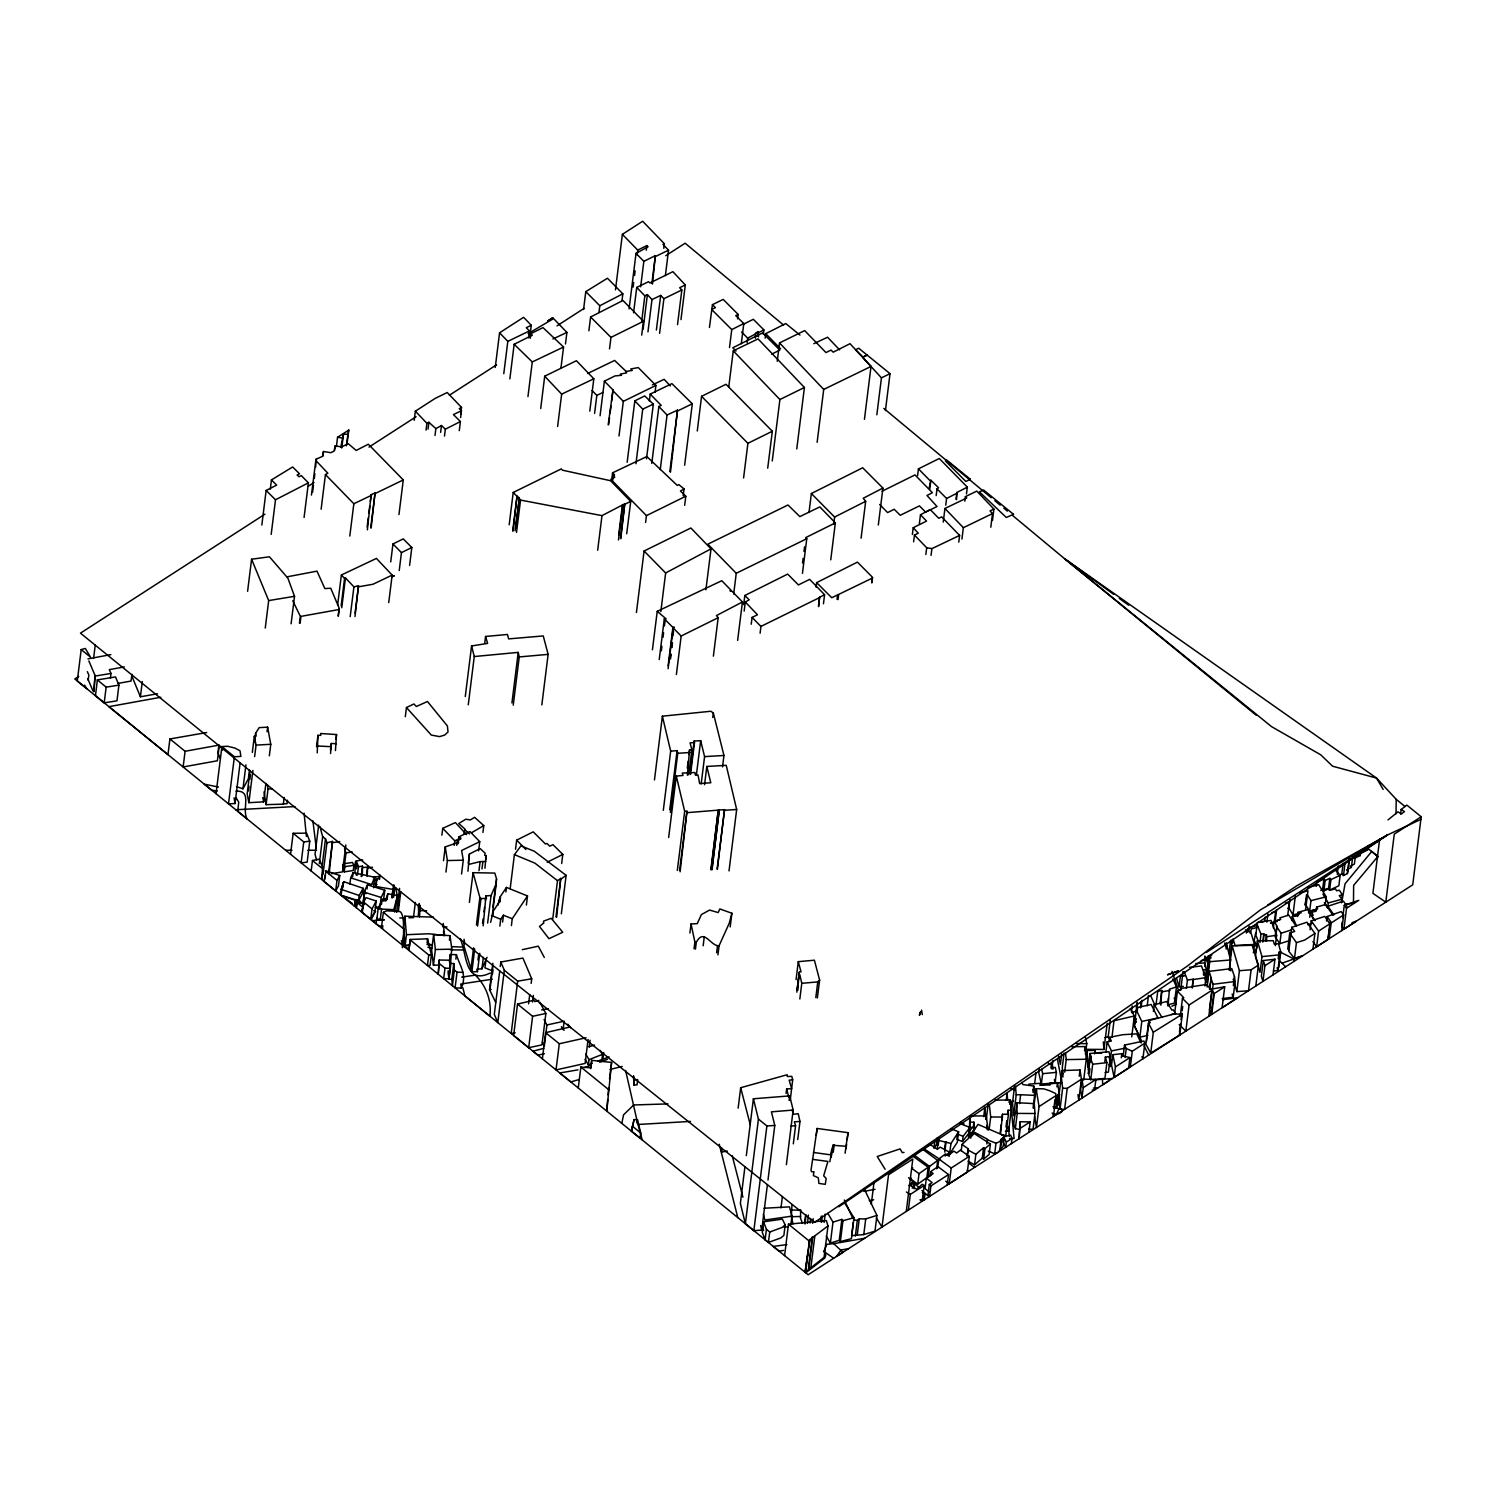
<?xml version="1.0" encoding="UTF-8"?>
<svg xmlns="http://www.w3.org/2000/svg" width="1496" height="1496" viewBox="0 0 1496 1496"><rect width="100%" height="100%" fill="white"/><g stroke="black" fill="none" stroke-linecap="round" stroke-linejoin="round"><path stroke-width="1.5" d="M1312.946 949.156L1314.909 933.448L1306.943 922.209L1291.759 927.333L1294.695 931.428L1289.72 933.167L1290.768 934.645L1288.804 951.344L1294.489 958.338L1302.717 955.757M1290.768 934.645L1296.452 942.648L1294.489 958.338M1396.03 813.768L1396.198 799.332L1376.544 778.07L1064.628 558.756L1012.717 515.596M1341.688 902.462L1345.072 883.781L1371.72 851.486L1377.872 856.479L1353.637 885.37L1353.487 903.285M800.659 1210.04L800.528 1218.174L802.454 1223.41M1109.19 1078.822L1109.172 1080.58L1102.72 1084.731L1102.458 1079.476M335.441 750.562L336.544 734.555L320.668 733.508L320.761 735.359L317.956 735.303L316.554 746.691M467.968 871.233L469.407 854.029L480.179 848.569L485.115 853.169L484.741 855.394L486.144 855.562L484.928 868.26M392.083 897.768L392.588 891.354M392.176 897.806L393.541 885.165M607.694 1099.56L606.759 1111.135L611.602 1062.422L591.668 1060.346L590.621 1068.724M608.068 1094.922L608.629 1087.985M419.179 903.528L418.824 907.792L419.254 904.295M1258.155 940.872L1255.855 935.168L1257.351 922.508L1271.039 920.414L1276.649 935.224L1275.34 945.696M379.498 879.461L380.003 875.272L378.825 878.676L376.749 878.601L376.02 886.548L393.224 889.428M591.668 1060.346L590.957 1067.863L580.859 1067.041L578.26 1087.966M793.03 1223.878L791.347 1216.716L791.982 1204.654M392.55 897.301L393.074 892.065M392.625 896.946L394.028 885.09M81.195 649.582L90.564 657.193L85.291 648.441L81.195 649.582L77.287 680.979L86.656 688.59L84.543 685.093M88.189 680.269L88.844 675.033L87.366 671.667M93.594 658.408L95.295 644.683M95.033 675.425L93.911 691.657L95.033 675.425L88.862 660.933M97.352 679.895L95.463 695.752L104.196 702.84L116.969 700.839L118.913 685.131L115.51 676.94L97.352 679.895L106.16 687.15L118.913 685.131M104.196 702.84L106.16 687.15M110.442 677.931L111.003 673.443L109.283 669.628L124.374 666.917M131.891 674.322L131.05 681.054L118.109 683.392M157.51 693.77L140.418 696.781L142.307 681.522M167.963 754.639L169.927 738.949L206.635 732.554M185.093 751.273L183.129 766.962L217.388 760.772L219.332 745.064L185.093 751.273L169.927 738.949M218.697 746.616L217.911 752.899L220.38 758.622M216.041 793.703L221.913 746.598L227.635 746.261L234.797 748.037L239.977 750.712L240.912 756.415L234.386 756.733L221.913 746.598M247.607 591.275L251.59 559.224L269.448 556.793L287.905 578.185L294.525 596.306L291.103 623.795M261.837 525.077L266.138 490.445L276.666 485.134L271.449 479.935L292.636 466.976L299.518 473.783L297.106 475.017L298.994 476.719L301.294 475.597L308.4 482.834L304.081 517.466M234.386 756.733L228.514 803.838L235.04 803.52L240.071 763.147M270.309 489.155L271.449 479.935M271.187 534.409L275.507 499.776L266.138 490.445M236.443 786.634L242.95 788.822L245.942 764.83M265.26 628.058L268.682 600.588L251.59 559.224M249.477 769.954L248.392 778.668L242.95 788.822M250.019 770.833L247.158 793.852L248.878 802.679L263.595 801.875L265.895 783.455M252.319 752.413L254.339 736.294L256.115 736.163L255.61 733.321L259.145 727.636L267.616 727.168L270.776 744.297L269.336 755.817M248.448 790.898L249.009 786.298M249.869 779.379L250.449 774.778M254.47 742.54L255.61 733.321M248.878 802.679L252.899 770.44M254.619 756.621L256.059 745.101L254.339 736.294M267.036 731.768L267.616 727.168M284.184 797.424L283.361 804.156L266.082 804.661L268.046 788.953L267.354 784.708M311.449 495.064L315.955 459.253L322.463 456.411L323.473 451.53L330.766 452.69L334.076 451.119L335.16 445.883L341.556 446.93L348.288 443.714L356.179 450.446L368.315 444.219L403.284 479.935L398.964 514.568M312.589 492.259L313.449 485.34M314.31 478.402L314.889 473.783M315.75 466.864L315.955 459.253M299.462 623.103L300.303 616.277L292.767 600.775M300.135 623.215L300.976 616.371L338.377 609.639L339.218 608.274L330.747 588.246L324.856 588.582L317.002 571.154L287.101 576.82M322.912 456.149L323.473 451.53M321.135 509.201L325.436 474.569L327.867 473.241L315.768 460.431L316.61 459.945M287.475 800.248L287.045 803.745L283.361 803.857M334.58 450.502L335.16 445.883M336.413 446.519L337.554 437.281L348.755 430.081L347.035 443.919M340.77 447.211L343.5 434.158L347.895 434.251L348.755 430.081M290.542 854.235L293.16 833.291L306.587 833.16L309.766 841.201L307.148 862.145L301.145 862.837L303.744 841.911L293.16 833.291M341.761 448.015L343.5 434.158M346.455 445.789L347.895 434.251M317.227 752.862L317.956 735.303M337.647 604.777L341.369 575.006L376.431 558.419L392.158 575.1L388.736 602.57M338.115 616.165L338.975 609.34M338.395 615.81L339.237 608.984M341.144 605.899L344.566 578.428L341.369 575.006M349.802 536.073L353.841 503.741L325.436 474.569M341.761 607.694L345.464 577.924L344.566 578.428M311.168 870.99L312.458 860.518L319.059 859.153L323.211 868.447L321.902 878.919L322.444 868.615L312.458 860.518M318.667 825.1L315.039 854.253L316.628 860.181M330.448 750.319L331.308 743.493L336.301 743.736M330.56 753.517L331.308 743.493M319.321 863.603L322.669 836.694L320.013 826.802M350.195 616.633L353.916 586.862L345.464 577.924M335.964 739.099L336.544 734.555M322.145 865.81L325.492 838.901L322.669 836.694M355.076 613.229L358.498 585.759L353.916 586.862M323.005 874.188L326.932 842.79L325.492 838.901M355.001 616.539L358.498 585.759M367.137 526.985L368.278 517.747M368.858 513.128L369.718 506.19M370.297 501.59L371.158 494.652L375.047 493.007L371.139 528.051M367.38 529.846L371.158 494.652M324.071 881.462L326.034 870.896L339.742 875.478L338.451 885.95L335.684 890.905L324.071 881.462L325.511 875.085M370.728 527.639L375.047 493.007M328.578 872.804L332.486 841.407L326.932 842.79M329.139 874.019L332.486 841.407M335.684 890.905L336.993 880.433L339.742 875.478M345.856 844.997L342.491 871.906L331.364 873.664M342.247 885.613L341.144 895.337L358.516 900.742L362.5 893.523L363.154 888.287L343.762 881.686L339.966 894.384L352.42 903.565M343.781 863.772L343.126 868.989L344.248 871.869L353.28 870.522L353.935 865.305L352.476 862.463L343.781 863.772L344.903 866.633L344.248 871.869M344.529 848.793L346.025 852.907L344.061 868.615L342.584 864.501M343.108 882.771L342.453 888.007L343.762 881.686M349.896 884.117L350.681 877.834L353.168 872.617L374.916 877.292L373.607 887.764M390.718 561.916L392.962 543.964L403.228 538.897L411.83 547.499L409.586 565.432M352.645 876.806L353.168 872.617M354.739 867.175L355.394 861.939L356.889 865.324L356.459 868.821M362.761 859.938L356.216 860.929L354.907 871.383L356.422 875.216M357.432 875.029L358.479 866.652L356.216 860.929M414.205 420.301L415.346 411.194L435.149 398.422L447.229 392.513L461.535 407.417L460.693 414.242M355.786 899.582L354.459 906.165L355.786 899.582L360.031 900.966L359.321 902.331L357.207 901.583L356.291 907.642L357.207 901.583M399.226 570.556L401.452 552.622L392.962 543.964M361.191 876.6L362.5 866.128L358.479 866.652M358.516 900.742L359.171 895.506L363.154 888.287M362.331 875.964L362.5 866.128M363.734 904.052L361.527 911.905L363.734 904.052L356.946 902.406M364.519 890.868L363.229 902.743L364.519 890.868L367.511 884.847L384.771 890.232L383.462 900.704M366.576 875.441L367.623 867.063L363.36 867.587M363.64 902.088L362.331 912.56L370.746 919.385L374.916 911.438L376.225 900.985L366.034 897.656L363.64 902.088L372.055 908.932L370.746 919.385M367.193 876.319L367.623 867.063M366.988 889.035L367.511 884.847M426.061 430.119L426.902 423.293L415.346 411.194M428.043 429.109L428.885 422.283L426.902 423.293M375.702 886.978L376.749 878.601M435.018 435.448L435.86 428.623L441.488 425.537L445.359 429.184L444.499 436.009M384.341 919.834L376.88 918.974L378.189 908.502L381.966 900.312L385.538 900.929L387.819 893.748L397.506 895.524L394.626 912.055M384.771 890.232L381.162 897.469L379.872 907.941L375.702 906.632M381.443 904.5L381.966 900.312M440.628 432.363L441.488 425.537M380.246 919.703L381.536 909.119L378.189 908.502M405.323 716.64L406.445 707.533L413.962 703.962L416.299 706.505L427.482 701.512L447.379 725.953L448.033 731.974L444.667 735.078L439.581 736.612L431.316 735.078L406.445 707.533M383.369 912.354L404.331 929.39C398.553 978.085 408.782 914.524 399.638 911.494L386.716 910.802L383.35 912.298L381.405 928.062L382.939 927.913M386.305 900.611L386.828 896.422M387.296 897.937L387.819 893.748M393.654 897.058L394.701 888.699L393.672 888.587M396.59 912.336L399.582 888.344M399.713 896.515L400.255 892.158M398.31 911.494L400.76 891.878M460.618 417.552L461.46 410.727L459.216 408.651L461.535 407.417M459.272 430.661L460.413 421.554L453.438 414.56L461.46 410.727M433.541 917.142L404.799 916.207L403.509 926.679L405.173 945.154L409.624 944.967M405.173 945.154L406.463 934.701L404.799 916.207M410.128 939.469L408.95 950.428L410.128 939.469L427.594 938.815L431.409 954.897L430.1 965.369L427.445 965.462L428.754 954.99L410.241 939.956M415.346 902.406L413.438 917.665L408.894 917.777M418.319 905.23L418.786 915.776L420.096 905.304L419.553 916.898M418.244 915.72L419.535 905.267M495.251 367.436L499.57 332.804L523.6 317.302L531.267 325.286L529.827 336.824M427.071 943.004L427.594 938.815M441.881 835.161L442.741 828.335L455.382 822.576L466.602 834.637M450.446 960.395L451.848 949.175L449.978 935.673L433.634 934.589L431.671 950.278L433.429 965.182L439.6 965.07M503.778 373.701L507.817 341.369L499.57 332.804M443.527 860.705L445.247 846.886L458.73 842.304L457.309 840.696L460.768 838.976L458.842 836.862L470.006 831.552L479.749 841.668L478.608 850.869M465.275 696.519L471.577 645.973L487.603 643.392L485.564 636.473L507.443 634.472L508.64 638.885L543.254 635.95L548.134 654.369L541.832 704.915M433.429 965.182L435.392 949.493L433.634 934.589M445.939 872.075L447.379 860.555L445.247 846.886M468.267 704.784L474.269 656.538L471.577 645.973M509.856 378.918L514.157 344.286L532.314 335.197L530.818 333.683L543.029 327.624L563.562 347.035L560.963 367.81M439.282 960.021L438.253 974.233L439.282 960.021L449.492 960.208L450.146 968.323L448.837 978.795L443.676 978.646L444.985 968.174L439.562 963.761M454.223 845.39L454.803 840.846L442.741 828.335M456.729 845.315L457.309 840.696M457.982 843.763L458.842 836.862M484.704 643.355L485.564 636.473M449.417 940.161L449.978 935.673M464.003 833.983L465.013 829.083L458.786 823.511L465.78 819.21L470.342 819.939L474.625 817.321L483.788 825.605L482.928 832.431M449.454 961.292L450.277 954.56L456.411 954.654C459.59 965.687 467.5 974.812 461.236 988.052L455.083 987.921L457.047 972.213L454.373 970.044L453.793 963.518L450.876 963.499L448.912 979.207L451.829 979.226L453.793 963.518M461.553 874.019L463.274 860.219L461.628 850.495L479.749 841.668M528.555 337.872L529.416 330.934L526.293 327.68L531.267 325.286M530.239 338.302L530.818 333.683M509.182 524.759L513.221 492.446L561.262 468.903L562.515 470.193L610.555 480.721L630.732 501.422L626.693 533.754M454.373 970.044L452.409 985.752L451.829 979.226M455.85 959.123L456.411 954.654M468.285 863.117L469.407 854.029M527.957 396.571L532.277 361.939L514.157 344.286M512.679 531.005L516.999 496.373L513.221 492.446M513.128 530.837L516.999 496.373M515.035 530.8L519.374 498.131L517.448 496.205M515.634 528.144L519.374 498.131M464.508 941.358L463.947 945.94L471.857 971.839L477.467 971.633L479.749 953.326M469.37 902.425L473.073 872.673L494.821 873.084L496.541 878.919L492.913 907.156M516.513 532.389L520.552 500.075L519.056 498.467M478.982 870.709L480.104 861.603L485.77 861.434M481.993 868.914L482.834 862.089M540.692 408.539L544.712 376.207L576.409 360.723L593.819 378.787L589.798 411.12M470.735 970.754L473.578 947.847M476.439 924.958L479.861 897.488L473.073 872.673M485.583 860.125L486.144 855.562M471.857 971.839L474.7 948.95M477.561 926.061L480.983 898.572L479.861 897.488M477.991 960.021L478.552 955.439M482.554 923.387L483.115 918.806M483.975 911.924L484.554 907.361M485.396 900.48L485.976 895.898L491.062 895.543L496.167 884.024L496.541 878.919M483.171 925.856L485.976 895.898M511.931 702.952L518.214 652.387L474.269 656.538M513.24 705.177L519.243 656.931L518.214 652.387M477.467 971.633L476.85 969.184L481.936 968.828L483.358 957.365M487.64 923.032L491.062 895.543M486.106 958.73L484.966 967.837L492.352 970.848M490.632 922.321L493.213 911.251L492.651 915.795M492.465 913.794L496.167 884.024M565.469 343.949L566.909 332.43L553.595 318.611L528.125 333.645M497.944 905.155L499.963 897.151L499.402 901.695M557.615 426.472L561.655 394.14L544.712 376.207M499.945 901.882L500.505 897.32M495.681 1002.32L489.547 989.754L492.839 963.312M490.164 988.015L492.913 965.967M492.446 974.27L492.988 969.875M499.851 926.099L500.711 919.273L503.46 915.234L512.249 918.75L511.408 925.575M505.872 891.971L506.452 887.427L527.508 895.954L526.386 905.061M502.619 922.06L503.46 915.234M499.701 971.128L494.316 1014.363L497.794 1022.61L504.32 970.268L500.823 962.022L522.927 958.076L531.716 978.795L531.155 983.358M500.262 966.566L500.823 962.022M510.192 888.568L514.418 854.627L520.982 845.857L534.334 851.28L566.124 875.328L561.337 913.813M515.54 849.223L516.662 840.135L533.231 831.851L545.516 844.043L546.938 843.407L549.743 846.194L552.978 844.679L562.814 854.403L561.673 863.51M583.552 309.56L585.796 291.627L607.451 278.237L622.841 293.833L621.999 300.565M588.882 330.803L590.602 316.984L622.953 300.49L643.43 321.303L641.709 335.123M598.961 312.477L599.803 305.745L585.796 291.627M504.32 970.268L517.691 981.152L511.183 1033.474L515.185 1032.82M538.822 1000.413L534.932 1001.609L533.679 1000.282L517.541 1004.078L513.633 1035.475L528.686 1047.705L541.963 1044.862L545.872 1013.465L539.832 1002.283M594.585 413.364L596.829 395.411L592.079 390.512M615.473 289.85L622.373 234.348L642.663 221.258L664.355 243.717L663.775 248.336M600.064 415.795L604.384 381.162L614.987 375.926L621.438 375.29L620.316 374.094L626.731 372.859L625.571 371.532L632.228 370.428L630.788 368.97L638.268 367.586L655.903 385.426L655.042 392.345M609.527 348.886L610.966 337.385L590.602 316.984M528.593 1003.835L529.734 994.728M532.52 1002.021L533.343 995.42M528.686 1047.705L532.595 1016.308L517.541 1004.078M608.161 424.883L613.005 389.932L604.384 381.162M608.685 424.565L609.545 417.646M610.125 413.027L610.985 406.089M611.565 401.47L613.005 389.932M597.671 550.266L601.99 515.634L624.767 503.778L620.803 538.691M552.716 919.161L557.503 880.695L560.757 878.395L556.624 917.272M629.105 308.868L636.024 253.366L648.086 246.821L646.87 245.587L637.726 250.094L637.146 254.713M633.126 287.082L633.687 282.464M634.566 275.526L635.127 270.907M555.97 916.88L560.757 878.395M611.714 479.636L612.575 472.811L646.852 456.542L677.277 485.433L678.847 484.611L684.046 488.949L683.205 495.774M612.724 480.216L613.285 475.672L614.576 474.887L612.575 472.811M633.556 312.832L636.735 287.419L648.572 281.678L649.881 282.987L672.901 271.674L685.299 284.969L680.979 319.602M619.007 435.991L623.327 401.358L612.481 390.25M542.375 1058.813L545.629 1032.651L570.144 1026.985M544.077 1019.505L546.919 1024.966L544.32 1045.91L542.431 1042.263M640.662 286.783L643.841 261.333L636.024 253.366M646.291 250.206L646.87 245.587M641.691 321.229L644.851 295.834L636.735 287.419M643.093 329.27L647.394 294.637L644.851 295.834M627.161 462.283L634.809 400.853L644.701 395.954L653.322 404.144L646.515 458.767M618.69 534.988L622.43 504.975M618.465 539.944L622.785 505.311M651.882 283.417L655.341 255.666L643.841 261.333M620.466 538.41L624.767 503.778M652.48 284.034L655.341 255.666M545.629 1032.651L559.298 1043.759L556.026 1069.92L585.104 1063.432L588.078 1039.44M647.955 331.888L651.976 299.574L647.394 294.637M563.094 1029.585L564.142 1021.207L546.919 1024.966M635.95 463.741L642.738 409.137L634.809 400.853M656.37 330.036L660.69 295.404L651.976 299.574M649.358 400.928L650.199 394.103L671.91 383.649L692.311 403.789L684.644 465.219M665.383 275.619L668.544 250.169L662.952 244.39L664.355 243.717M659.586 333.328L663.887 298.695L660.69 295.404M651.77 463.405L658.857 406.519L661.213 405.379L650.199 394.103M645.599 522.459L646.44 515.634L610.854 479.318L614.781 477.28L613.285 475.672M636.436 612.462L644.084 551.014L690.853 527.995L711.011 548.864L705.906 589.835M677.52 324.613L681.839 289.981L679.689 287.718L685.299 284.969M660.26 469.613L667.048 415.009L658.857 406.519M589.237 1046.994L590.079 1040.262M592.229 1063.357L588.358 1064.89L589.013 1059.654L585.778 1054.025M669.834 471.558L677.501 410.128L667.048 415.009M670.489 472.156L677.501 410.128M652.424 649.806L657.23 611.34L721.783 580.71L731.114 590.322L729.955 590.845L731.918 591.163L742.427 601.972L737.64 640.438M600.12 1050.379L602.57 1054.306L601.916 1059.542L598.045 1061.075M603.73 1052.492L602.907 1059.224L609.078 1056.943M660.821 611.64L665.645 572.968L644.084 551.014M659.231 659.568L664.299 618.82L666.113 618.858L657.23 611.34M661.344 650.854L661.905 646.328M663.027 637.277L663.588 632.752M664.43 625.964L665.009 621.438M609.527 1079.158L611.602 1062.422M684.663 505.33L685.804 496.223L680.437 490.987L684.046 488.949M709.441 327.474L712.451 304.66L723.204 299.406L738.164 314.403L737.603 318.891M668.095 665.87L672.901 627.404L664.299 618.82M697.267 430.96L701.568 396.328L725.99 384.285L772.329 431.241L767.71 468.173M668.114 668.693L673.2 627.965L674.453 627.235L672.901 627.404M654.463 779.921L662.391 716.191L710.787 711.255L713.312 712.938L723.952 755.48L722.531 766.868M670.133 658.595L670.694 654.07M671.536 647.282L672.097 642.756M672.957 635.968L673.518 631.443M670.507 658.913L671.068 654.388M671.928 647.6L672.489 643.074M676.379 674.509L681.166 636.024L673.2 627.965M663.308 810.308L670.675 751.16L662.391 716.191M633.93 1085.049L633.575 1076.129L633.93 1085.049L637.053 1084.843L637.689 1079.607L634.566 1079.832M669.74 809.785L677.108 750.618L670.675 751.16M670.395 812.459L677.763 753.292L677.108 750.618M631.611 1131.331L634.024 1119.606L637.483 1119.663L640.718 1132.958L640.082 1138.194L631.611 1131.331L634.024 1119.606M729.506 347.558L731.75 329.606L711.685 309.522L715.387 307.615L712.451 304.66M668.656 837.517L676.304 776.087L682.98 775.452L682.288 773.058L694.911 772.534L695.378 775.134L698.034 775.022L699.642 783.567L710.787 782.763L706.823 766.457L726.233 765.335L736.668 809.486L729.02 870.915M637.034 1123.141L637.483 1119.663M728.72 387.258L733.264 350.849L758.061 338.9L804.418 387.483L796.77 448.912M687.281 768.121L688.123 761.296M688.983 754.47L689.544 749.926L691.825 749.739L690.086 742.858L694.499 742.596L694.144 741.044L700.67 740.651L704.579 756.621L701.175 783.923M687.375 775.246L689.544 749.926M741.287 343.706L743.793 323.529L735.751 315.637L738.164 314.403M688.702 774.778L691.825 749.739M677.314 870.466L684.682 811.3L676.304 776.087M690.46 770.627L694.144 741.044M690.535 774.442L694.499 742.596M679.595 870.41L686.963 811.243L684.682 811.3M680.119 871.775L686.963 811.243M747.084 342.621L747.645 338.133L741.605 332M696.425 774.797L700.67 740.651M713.386 656.164L718.174 617.698L716.434 615.585L742.427 601.972M755.48 338.208L755.443 333.141L758.248 331.588L758.528 336.843M757.687 336.076L758.248 331.588M704.56 784.671L706.823 766.457M712.75 717.5L713.312 712.938M743.587 477.953L747.907 443.321L701.568 396.328M763.334 334.356L763.895 329.887L753.311 319.303L743.157 324.37M689.899 933.074L691.04 923.967L697.267 923.63L701.418 914.542L709.59 910.073L718.155 912.579L719.838 908.951L731.899 913.252L730.198 926.903M765.167 338.152L765.728 333.683L785.755 323.529L799.949 335.067M733.676 594.043L736.256 573.267L707.832 544.189L787.999 504.994L799.855 516.606L819.827 506.901L835.348 522.889L830.748 559.841M694.05 948.857L694.892 942.031L691.04 923.967M695.453 949.119L696.295 942.293C704.149 927.539 710.394 946.388 719.071 945.734L729.225 923.294L731.899 913.252M710.899 869.288L718.267 810.14L687.487 812.627M743.68 604.627L744.821 595.52L787.663 574.09L798.453 584.936L809.635 579.363L824.577 594.697L823.455 603.786M711.142 869.849L718.267 810.14M711.89 869.176L719.258 810.009L724.532 809.654L717.332 869.457M712.04 869.793L719.258 810.009M744.167 611.097L745.289 602.009L749.197 599.784L744.821 595.52M703.157 945.753L704.298 936.664M777.247 361.303L779.528 342.921L804.661 330.597L825.998 352.589L831.009 350.064L833.216 352.177L850.009 343.687L871.027 366.445L864.445 419.291M717.164 868.821L724.532 809.654M751.216 624.243L752.077 617.418L757.462 614.763L745.289 602.009M772.254 460.974L779.902 399.544L733.264 350.849M716.621 952.784L717.463 945.958M717.93 954.841L719.071 945.734M760.099 633.238L760.94 626.413L752.077 617.418M727.318 1151.097L721.689 1152.014L722.138 1148.535M817.134 442.274L823.716 389.428L779.528 342.921M802.529 563.02L803.109 558.401M803.969 551.463L804.549 546.844M809.056 512.006L811.356 493.53L862.687 467.781L882.921 488.07L878.32 525.003M802.454 573.342L806.774 538.71L805.69 537.606L835.348 522.889M738.145 1108.125L740.688 1087.723L787.158 1074.745L787.27 1076.522L791.795 1076.353L792.693 1079.775L790.262 1099.915M816.087 587.105L816.648 582.636L857.432 562.122L872.43 577.213L872.112 582.412M744.896 1167.03L740.37 1203.438L745.382 1223.747L753.853 1230.628L761.745 1230.105L767.411 1184.589M746.317 1155.66L753.404 1098.775L789.701 1095.895L793.16 1110.051L786.372 1164.655M818.443 606.385L819.584 597.297L824.577 594.697M818.667 606.591L819.584 597.297M745.382 1223.747L758.416 1119.083L753.404 1098.775M833.74 523.974L834.6 517.055L811.356 493.53M753.853 1230.628L766.887 1125.964L758.416 1119.083M837.049 599.429L837.61 594.941L872.673 577.924M838.04 599.615L838.601 595.128M767.99 1180.045L774.778 1125.441L771.431 1111.846L793.16 1110.051M763.558 1221.802L762.268 1232.274L765.111 1239.791L768.42 1242.465L780.762 1237.959L783.885 1235.378L785.176 1224.906L782.371 1219.128L763.558 1221.802L766.42 1229.319L765.111 1239.791M796.059 979.618L798.284 961.666L814.404 960.208L819.621 980.086L817.377 998.019M796.957 990.333L799.369 971.989L801.033 971.858L798.284 961.666M796.844 992.185L799.369 971.989M797.836 990.333L798.901 974.625M786.073 1093.539L786.634 1089.013L791.665 1088.583L789.159 1080.187L792.693 1079.775M768.42 1242.465L769.729 1232.012L766.42 1229.319M799.836 999.01L801.781 983.321L799.799 974.625M789.14 1100.439L789.701 1095.895M861.079 538.223L865.679 501.291L863.211 498.262L882.921 488.07M876.843 414.803L881.443 377.852L862.687 357.376L867.269 355.169L890.027 373.663L885.426 410.615M780.987 1207.889L782.389 1196.52M793.31 1143.842L795.573 1125.703L794.395 1121.813L799.986 1121.439L798.228 1113.716L793.273 1114.277L792.169 1110.069M797.723 1139.578L799.986 1121.439M815.806 997.608L817.77 981.9L819.621 980.086M784.577 1255.593L788.486 1224.196L826.353 1220.586L827.98 1225.953L824.072 1257.351L810.851 1267.804L808.364 1268.309M790.898 1224.513L791.945 1216.136L789.495 1206.861L764.045 1208.244M871.757 582.935L872.318 578.447M812.665 1159.363L817.115 1128.47L848.064 1132.678L847.204 1139.578M804.979 1224.027L806.12 1214.939M816.236 1135.389L817.115 1128.47M807.466 1223.41L808.401 1215.089M810.047 1223.017L810.608 1218.473M809.804 1240.24L805.072 1272.255L809.654 1239.735L827.98 1225.953M805.877 1271.637L806.849 1262.157M807.41 1257.687L808.251 1250.955M808.812 1246.467L809.654 1239.735M812.646 1223.298L813.207 1218.735M808.644 1266.083L812.272 1236.912M812.609 1238.258L808.7 1269.655L805.727 1271.133M810.851 1267.804L814.778 1236.407M820.724 1220.755L821.304 1216.192M820.799 1221.69L821.379 1217.146M821.566 1222.288L822.351 1216.005M829.831 1161.775L832.935 1145.263L845.969 1146.31L848.064 1132.678M830.673 1156.95L831.533 1150.031M831.309 1156.969L832.935 1145.263M824.165 1222.4L825.212 1214.041M833.253 1152.257L834.207 1144.758M917.59 475.597L918.432 468.865L939.282 458.505L967.332 487.135L966.491 493.867M912.373 534.465L913.215 527.733L926.548 521.094L920.489 514.755L930.269 509.612L938.759 518.289L941.639 516.868L959.609 535.4L958.768 542.132M913.607 541.776L914.449 535.044L918.282 533.193L913.215 527.733M919.367 523.731L920.489 514.755M832.991 1222.12L841.855 1219.39L839.256 1240.334L830.392 1243.064L832.991 1222.12L827.812 1213.35M845.109 1153.229L845.969 1146.31M846.044 1148.797L846.624 1144.178M929.259 487.434L930.886 480.216L938.572 487.79L937.02 488.855L936.178 495.587M929.764 489.192L930.886 480.216M844.567 1202.934L854.01 1217.725L851.411 1238.669L840.359 1241.605L842.977 1220.68L841.855 1219.39M925.837 554.474L926.679 547.76L914.449 535.044M931.054 555.371L931.896 548.639L959.609 535.4M853.3 1222.195L851.617 1235.659L863.772 1234.593L874.973 1231.133L876.937 1215.425L864.538 1189.507M943.247 522.123L944.948 508.472L966.753 497.981L965.388 496.653L976.776 491.099L993.905 509.07L992.484 520.44M945.753 505.199L946.594 498.486L937.02 488.855M855.357 1236.089L857.302 1220.399L859.246 1218.885L865.716 1218.903L876.937 1215.425M857.302 1234.593L859.246 1218.885M863.772 1234.593L865.716 1218.903M956.038 499.215L956.879 492.483L967.332 487.135M956.542 499.72L956.879 492.483M871.27 1204.299L874.113 1181.541M964.827 501.197L965.388 496.653M961.928 539.065L963.349 527.695L944.948 508.472M990.801 527.246L992.503 513.596L990.034 510.921L993.905 509.07M906.277 1211.442L912.803 1159.101L888.53 1174.753L882.004 1227.094L876.357 1217.968M908.371 1210.096L910.316 1194.388L924.135 1185.487L922.172 1184.271L916.693 1189.264L909.68 1184.963M911.513 1186.291L911.943 1182.794L914.524 1185.356L914.093 1188.852M911.401 1178.212L910.522 1178.848L917.74 1184.14L919.049 1173.668L928.156 1167.198L913.738 1156.782M924.135 1185.487L922.172 1201.176L920.208 1199.979M947.23 1185.019L948.539 1174.566L937.955 1166.656L930.68 1171.611L933.13 1173.518L926.342 1178.156L925.033 1188.609L929.39 1191.975M924.248 1199.848L924.902 1194.612L922.284 1192.518M928.156 1167.198L926.865 1177.67L917.74 1184.14M921.966 1148.685L937.693 1160.41L929.521 1166.431L928.212 1176.903L931.484 1174.491M930.157 1175.8L930.68 1171.611M926.342 1178.156L932.139 1182.625L929.315 1184.477L928.025 1194.949L929.614 1196.389L930.923 1185.917L948.539 1174.566M934.776 1141.523L933.934 1148.255L936.571 1144.421L937.394 1137.689M937.244 1148.666L938.273 1140.289L950.989 1143.486L958.618 1131.78L950.802 1128.713M939.077 1138.25L938.235 1144.982L936.571 1144.421M936.664 1168.787L937.693 1160.41M937.693 1167.965L938.815 1159.007L945.453 1153.921L947.903 1155.66L953.887 1151.116L956.58 1153.023L960.451 1150.106L969.277 1156.371L967.332 1172.06L949.249 1183.71L945.715 1181.148M944.63 1148.928L945.416 1142.663M944.799 1152.163L946.089 1141.691M949.137 1156.445L950.989 1143.486M949.249 1183.71L951.213 1168.021L969.277 1156.371M988.164 1130.191L986.201 1115.866L969.894 1116.016L969.277 1132.659L962.47 1141.542L956.842 1139.372L957.496 1134.136L963.125 1136.305L969.932 1127.442L969.67 1117.774M958.618 1131.78L957.309 1142.252L949.68 1153.958M961.236 1150.742L962.022 1144.459L973.859 1133.332L990.408 1144.01L989.118 1154.482L983.695 1159.063L982.274 1158.147L983.583 1147.694L984.985 1148.591L983.695 1159.063M962.47 1141.542L963.125 1136.305M970.792 1138.213L971.446 1132.977L974.981 1128.582L972.288 1127.46L969.034 1131.836L968.38 1137.072L970.549 1134.155M966.846 1156.09L968.361 1148.891L962.022 1144.459M967.594 1155.174L968.361 1148.891M970.493 1122.168L973.915 1122.187L973.26 1127.423L969.838 1127.404L959.609 1123.459M972.568 1135.763L973.092 1131.574L978.047 1124.394L1004.471 1135.838L1003.162 1146.31L998.15 1152.182M967.968 1161.158L974.569 1164.748L975.86 1154.295L983.583 1147.694M983.713 1116.689L984.761 1108.312M985.77 1119.363L986.201 1115.866M986.257 1119.494L988.202 1103.805M986.874 1143.954L987.51 1139.241L973.092 1131.574M989.137 1129.499L990.707 1116.951L989.267 1104.347M988.239 1151.116L994.672 1153.753L995.981 1143.281L999.44 1141.728L1004.471 1135.838M1000.132 1133.127L1001.179 1124.749M1001.703 1120.56L1002.488 1114.277L1008.454 1114.221L1008.08 1110.256L1011.184 1110.312L1008.585 1131.238L1005.48 1131.182M1000.562 1133.837L1002.488 1114.277M999.833 1149.77L1001.123 1139.298M1006.247 1100.233L1007.088 1093.52L1007.612 1099.579M1000.431 1149.938L1001.74 1139.466M1003.685 1136.81L1003.049 1142.046L1005.686 1147.32L1006.341 1142.084L1003.685 1136.81L1010.623 1135.109L1012.025 1138.419L1011.371 1143.655M1006.004 1126.993L1006.771 1120.728M1007.556 1114.445L1008.08 1110.256M1008.454 1114.221L1005.854 1135.165L1001.871 1135.202M1009.669 1104.216L1010.193 1100.046L995.214 1100.102M1014.606 1086.077L1012.53 1102.814L1013.615 1115.717L1016.214 1094.773L1015.485 1086.19M1028.593 1129.2L1033.044 1129.218L1035.008 1113.51L1034.26 1103.618L1016.551 1102.683C1018.552 1108.555 1007.537 1130.696 1019.711 1129.143M1015.279 1129.125L1017.224 1113.417L1016.551 1102.683M1019.599 1103.655L1020.59 1094.735L1016.214 1094.773M1020.197 1121.738L1019.113 1138.662L1020.197 1121.738L1030.146 1121.925L1028.837 1132.397M1032.951 1092.286L1033.736 1086.021L1022.89 1084.581L1021.637 1082.468M1034.708 1083.197L1036.017 1072.726M1033.063 1107.919L1034.615 1095.352L1033.736 1086.021M1033.699 1108.087L1036.111 1088.751L1043.815 1088.845L1049.706 1090.771L1055.708 1093.539L1056.064 1095.577L1053.465 1116.502L1053.109 1114.483M1039.327 1068.78L1038.822 1072.969L1041.347 1084.133L1055.091 1082.823L1056.382 1072.352L1055.316 1067.433L1052.342 1067.602L1051.445 1063.937L1048.677 1064.142L1048.228 1062.384M1041.347 1084.133L1042.656 1073.679L1041.646 1069.191M1036.111 1088.751L1039.047 1106.554L1036.447 1127.479L1034.596 1116.371M1050.921 1068.125L1051.445 1063.937M1051.819 1069.023L1052.866 1060.664M1053.895 1108.199L1054.942 1099.822M1056.943 1086.9L1057.466 1082.711L1049.968 1083.067L1049.986 1085.049L1040.711 1084.75L1040.487 1083.272L1028.93 1084.151M1061.711 1053.895L1060.402 1064.348L1058.476 1055.914M1056.868 1102.945L1057.896 1094.567L1059.523 1094.586L1058.214 1105.058L1056.606 1105.039L1056.793 1106.928L1052.978 1106.778M1056.793 1106.928L1057.896 1094.567M1062.16 1070.556L1058.626 1097.784L1060.028 1109.134L1064.61 1109.321L1067.209 1088.377L1081.402 1079.233L1080.018 1069.958L1062.16 1070.556L1063.039 1076.802L1061.244 1076.858L1062.646 1088.19L1060.028 1109.134M1064.086 1053.053L1062.272 1067.695L1062.945 1074.128M1064.666 1072.183L1066.218 1059.617L1065.545 1053.184M1079.233 1076.241L1080.018 1069.958M1084.525 1050.772L1085.049 1046.583L1071.603 1046.695M1081.402 1079.233L1078.784 1100.177L1077.962 1094.605M1081.72 1081.178L1080.673 1089.555L1081.926 1098.158L1083.235 1087.686L1081.982 1079.083L1095.876 1079.514L1094.586 1089.986L1092.211 1090.079M1085.46 1054.138L1086.769 1043.666L1085.311 1036.859M1087.031 1050.51L1087.947 1067.321L1087.031 1050.51L1095.016 1050.398L1095.427 1053.278L1101.804 1053.147M1083.684 1080.168L1086.283 1059.243L1085.049 1046.583M1105.095 1072.557L1108.405 1072.127L1110.35 1056.419L1108.891 1051.744L1090.117 1053.465L1088.172 1069.173L1089.369 1073.174L1088.321 1073.249L1090.285 1057.541L1091.313 1057.466L1090.752 1061.954M1089.369 1073.174L1089.93 1068.686M1090.285 1057.541L1092.697 1064.236L1090.734 1079.944L1088.321 1073.249M1094.586 1053.895L1095.016 1050.398M1085.404 1049.313L1103.955 1049.444L1107.227 1023.264M1105.843 1052.361L1107.133 1041.889L1111.341 1041.066L1109.565 1037.345L1122.692 1034.708L1136.754 1033.848L1141.093 1042.974M1104.833 1061.562L1105.394 1057.074L1110.35 1056.419M1110.35 1040.057L1108.199 1036.896L1110.294 1020.16M1109.041 1041.534L1109.565 1037.345M1105.394 1057.074L1106.89 1062.646L1104.946 1078.335L1092.772 1079.719M1111.939 1037.457L1114.015 1020.721L1134.323 1015.99L1130.228 1008.36M1110.425 1059.299L1111.453 1050.921L1107.133 1041.889M1111.004 1059.766L1110.5 1066.461L1111.004 1059.766L1109.639 1059.598L1109.284 1057.167M1112.837 1054.699L1111.547 1065.152L1114.127 1077.382L1128.639 1068.032L1129.947 1057.56L1122.467 1055.896L1121.813 1053.67L1112.837 1054.699L1115.436 1066.91L1114.127 1077.382M1121.308 1057.859L1121.813 1053.67M1123.141 1056.288L1124.543 1045.087L1143.879 1041.029L1144.87 1043.123L1142.907 1058.813L1141.916 1056.737M1125.123 1057.485L1126.245 1048.509L1124.543 1045.087M1132.266 1005.91L1131.481 1012.194L1136.436 1011.39L1137.484 1003.012M1131.724 1036.915L1134.323 1015.99M1139.84 1037.177L1134.342 1025.676L1136.287 1009.987L1137.708 1007.425L1151.228 1004.508L1157.923 1017.878L1141.803 1021.469L1139.84 1037.177L1147.9 1035.382M1136.324 1008.416L1137.091 1002.152M1130.359 1066.928L1132.304 1051.221L1144.87 1043.123M1136.324 1018.645L1134.342 1025.676M1137.147 1011.913L1137.708 1007.425M1140.532 1007.893L1141.298 1001.609M1141.224 1006.565L1141.99 1000.282M1147.208 1005.78L1148.517 995.308M1149.096 1020.534L1150.256 1022.74L1148.442 1023.152L1145.842 1044.096L1150.705 1053.165L1179.727 1035.082L1182.326 1014.157L1173.911 1014.026L1149.096 1020.534L1146.478 1041.459M1153.397 1011.483L1154.239 1004.751L1166.618 1001.516L1171.873 1010.118L1173.201 1009.819L1175.594 1013.503L1171.237 1014.568M1156.034 1004.919L1157.717 991.455L1161.775 990.446L1160.859 1005.181M1150.705 1053.165L1153.304 1032.24L1148.442 1023.152M1160.092 1003.91L1161.775 990.446M1172.92 978.908L1176.473 986.893L1169.442 989.174L1168.039 1006.079L1168.32 998.131M1176.473 986.893L1174.416 1003.143L1167.497 1004.863M1174.697 1013.016L1177.427 991.212L1182.195 988.276L1206.281 984.443L1212.078 990.146L1208.824 1016.308M1183.317 986.35L1179.091 986.706L1180.381 976.252L1184.626 975.878M1180.681 990.352L1183.037 971.521M1180.288 1015.859L1182.457 998.412L1183.803 997.738L1177.427 991.212M1179.465 1032.053L1180.512 1023.675M1181.036 1019.487L1181.821 1013.222M1182.177 1010.81L1182.719 1006.453M1186.384 988.445L1187.431 980.067L1184.121 971.558M1212.078 990.146L1189.096 1004.975L1185.823 1031.137L1179.203 1024.573M1192.181 987.584L1193.228 979.226L1187.431 980.067M1192.293 987.921L1193.228 979.226M1203.513 975.186L1203.644 969.913L1206.337 969.389L1204.373 962.919L1195.753 963.536M1205.103 966.472L1204.897 956.038M1205.028 979.861L1206.337 969.389M1207.796 962.452L1208.17 956.094M1204.916 985.995L1205.963 977.617L1201.438 965.948L1189.451 967.351M1208.712 955.794L1207.403 966.266L1208.6 966.005M1208.693 958.169L1206.094 979.095L1207.104 982.629L1209.703 961.685L1208.693 958.169L1211.031 957.908L1210.227 955.215L1211.853 954.99M1209.423 955.682L1208.244 970.25M1209.123 961.816L1209.647 957.627M1207.627 976.14L1208.132 971.951M1209.03 963.966L1209.553 959.778M1207.122 987.08L1209.086 971.372L1231.788 968.585L1234.462 976.589L1233.34 985.565M1209.441 989.249L1211.218 977.879L1209.086 971.372M1209.815 989.099L1211.218 977.879M1224.719 986.799L1212.059 988.987L1209.441 1009.912L1211.685 1014.456L1214.285 993.531L1224.719 986.799L1222.101 1007.743M1212.583 988.763L1213.144 984.275L1210.844 978.047M1211.124 1013.989L1213.724 993.063L1212.059 988.987M1225.822 946.931L1226.346 942.742M1226.159 949.1L1226.683 944.911L1225.299 945.079L1224.7 942.966M1230.61 940.33L1229.039 952.896L1231.058 951.942M1229.993 958.3L1232.33 939.469M1255.817 985.995L1258.435 965.051L1252.152 945.285L1232.199 945.846L1229.6 966.771L1230.797 970.923M1232.461 943.434L1232.985 939.245M1229.282 970.437L1230.572 959.965L1226.683 944.911M1222.176 998.599L1233.172 997.215L1235.135 981.507L1234.462 976.589M1258.435 965.051L1251.105 969.782L1248.505 990.726L1236.818 991.624L1239.417 970.698L1232.199 945.846M1248.73 930.4L1249.235 926.211M1253.48 952.802L1254.527 944.425L1250.544 931.354L1246.243 931.896L1245.439 929.82M1257.388 940.797L1255.443 956.486L1260.025 972.307L1261.97 956.617L1257.388 940.797L1273.302 940.704L1274.255 944.126L1278.5 943.696L1280.744 951.942L1278.781 967.632L1277.135 967.856L1277.902 970.53L1273.433 970.979M1259.931 942.574L1260.978 934.196L1257.164 924.696M1265.242 917.067L1264.718 921.255L1261.035 922.209M1262.774 942.106L1263.821 933.747L1260.978 934.196M1263.54 941.078L1263.821 933.747M1266.888 922.172L1267.916 913.794M1263.297 960.544L1261.352 976.252L1262.961 981.395L1264.924 965.687L1263.297 960.544L1274.966 959.217L1273.021 974.906M1265.653 940.928L1266.439 934.645L1264.326 934.794M1266.775 940.834L1266.439 934.645M1273.302 927.801L1274.087 921.517L1280.726 919.46L1279.772 917.927L1288.748 915.103L1296.153 926.192M1276.63 909.699L1275.228 920.9L1279.286 919.853M1275.34 934.682L1277.06 926.118L1274.087 921.517M1276.275 932.382L1276.799 928.212M1290.001 940.442L1279.847 943.658L1281.156 933.186L1276.387 926.323M1278.238 958.88L1279.08 952.148L1280.744 951.942M1277.902 970.53L1279.847 954.822L1279.08 952.148M1287.701 915.477L1289.384 902.013L1285.307 903.079M1301.221 912.803L1292.993 914.935L1288.898 907.904L1289.926 899.526M1289.72 933.167L1287.775 948.857L1288.823 950.353M1291.815 920.526L1292.338 916.337L1299.164 914.318L1298.061 912.354L1307.616 909.587L1314.535 920.451M1292.993 914.935L1295.33 896.104M1290.936 934.065L1291.759 927.333M1297.537 916.543L1298.061 912.354M1305.989 898.984L1305.204 905.267L1306.513 894.795M1305.615 909.643L1307.953 890.812L1299.706 892.944M1316.218 909.456L1309.655 911.12L1310.964 900.648L1307.205 894.608M1309.748 917.31L1310.533 911.027L1317.639 908.82L1316.667 907.081L1325.568 904.482L1332.955 915.141M1310.103 929.801L1311.207 920.844L1324.727 916.412L1329.832 923.817L1327.887 939.525L1316.63 946.781L1312.946 941.657M1316.293 886.361L1316.817 882.173L1323.904 879.106L1325.157 880.49L1323.867 890.962L1328.504 888.811L1329.813 878.339L1325.157 880.49M1316.143 911.251L1316.667 907.081M1323.904 879.106L1322.595 889.578L1323.867 890.962M1316.63 946.781L1318.593 931.092L1311.207 920.844M1325.194 905.155L1326.241 896.796L1318.649 884.641L1307.448 887.67M1335.853 870.616L1340.154 875.272L1338.864 885.744L1329.607 890.101L1330.916 879.629L1329.813 878.339M1322.913 893.991L1328.28 902.93L1327.644 908.147L1324.409 902.799M1326.503 921.012L1327.064 916.524L1341.201 911.606L1343.67 914.898L1341.706 930.606M1330.262 921.723L1331.197 922.939L1329.233 938.647L1328.298 937.431L1330.655 921.536L1327.064 916.524M1337.274 874.393L1338.303 866.016M1349.654 858.854L1347.391 873.552L1343.502 875.534L1341.819 873.851L1343.109 863.379M1343.502 875.534L1345.072 862.986M1341.501 902.724L1342.305 894.702L1339.369 890.232L1336.582 890.775L1335.535 888.867L1329.551 890.326L1328.467 888.4L1320.762 890.419M1347.391 873.552L1349.224 858.891M1342.193 922.004L1341.669 926.192L1343.913 929.184L1356.18 921.274L1352.029 922.677M1342.716 917.815L1344.287 905.248L1358.779 900.33L1346.531 908.259L1343.913 929.184M1348.083 871.42L1346.494 869.924L1351.393 867.4L1352.702 856.928M1355.432 855.693L1354.385 864.071L1350.215 866.278L1351.393 867.4M1354.535 858.199L1360.257 855.581L1360.799 851.224M1368.429 845.539L1367.886 849.896L1358.948 854.291L1360.257 855.581M1379.686 838.938L1372.898 893.355L1385.801 902.163L1394.272 834.132L1421.2 816.76L1406.857 805.11L1401.154 809.504L1400.593 814.03M1421.2 816.76L1412.729 884.809L808.139 1274.742L74.8 678.96L78.727 676.416M804.511 1222.419L805.465 1216.005M621.812 1123.365L623.57 1114.838L633.687 1104.964L667.945 1103.898M1255.724 932.681L1254.153 940.629L1257.257 946.145L1255.443 952.541L1253.48 952.167M376.094 923.743L376.524 919.423M631.312 1131.088L632.92 1124.861M397.506 895.524L393.803 909.643L381.536 909.119M1246.411 933.074L1247.627 928.698M1250.002 932.999L1251.479 928.923L1258.024 927.183M376.88 918.974L377.403 917.646M481.936 968.828L487.041 957.29M374.916 877.292L371.494 884.529L350.681 877.834M1058.626 1109.452L1056.326 1114.651M372.055 908.932L376.225 900.985M375.515 911.214L371.083 919.666L378.974 926.08L383.107 926.099M365.174 891.092L364.538 892.27L381.162 897.469M493.213 911.251L499.851 901.134L498.523 900.611M499.963 897.151L506.452 887.427M512.249 918.75L527.508 895.954M840.715 1250.488L836.47 1256.453L842.959 1252.283L833.74 1243.662L826.746 1244.335L824.015 1251.554L825.829 1255.125L824.876 1257.968L805.783 1272.834M912.205 1188.217L914.524 1185.356M908.857 1185.636L911.943 1182.794M974.569 1164.748L982.274 1158.147M984.985 1148.591L990.408 1144.01M785.176 1224.906L782.071 1227.487L769.729 1232.012M945.079 1155.997L949.661 1152.257L940.161 1147.133L937.356 1149.302L929.671 1144.178L923.855 1148.666L940.498 1159.755M1388.008 819.92L1397.956 811.823L1401.434 813.955L1404.445 811.599L1401.154 809.504M264.942 514.175L80.466 633.145L292.73 805.596L814.628 1222.382L1187.095 966.248L1260.548 909.792L1387.334 835.03L1420.882 819.397M561.43 878.788L566.124 875.328M912.71 1167.74L911.812 1168.376L919.049 1173.668M838.807 1206.767L1387.334 835.03L1296.957 885.688L1267.654 905.08M1013.54 1100.906L1010.81 1103.244L1014.082 1138.512L1009.576 1138.493M1206.58 952.335L1387.334 835.03M308.12 486.331L314.01 482.535M368.97 447.098L416.075 416.73M449.436 395.206L496.541 364.837M556.98 325.866L584.169 308.326M665.72 255.741L685.131 243.212L783.586 325.081M1039.047 1106.554L1056.064 1095.577M1264.924 965.687L1274.966 959.217M1314.909 933.448L1304.68 940.049L1296.452 942.648M1331.197 922.939L1343.67 914.898M1318.593 931.092L1329.832 923.817M1020.422 1128.19L1030.146 1121.925M1083.235 1087.686L1095.876 1079.514M924.902 1194.612L923.069 1195.79L922.415 1201.026L920.321 1199.755M1006.341 1142.084L1012.025 1138.419M1182.326 1014.157L1153.304 1032.24M1115.436 1066.91L1129.947 1057.56M1222.999 1007.163L1237.716 997.682L1222.961 999.683M471.277 832.898L483.788 825.605M1338.602 875.609L1341.819 873.851M665.645 572.968L711.011 548.864M747.645 338.133L756.022 333.72M599.803 305.745L622.841 293.833M275.507 499.776L308.4 482.834M759.089 332.355L763.895 329.887M946.594 498.486L957.365 492.988M445.359 429.184L460.413 421.554M834.6 517.055L865.679 501.291M731.75 329.606L743.793 323.529M547.199 862.238L562.814 854.403M610.966 337.385L643.43 321.303M771.655 354.159L779.846 350.101L762.661 332.879L732.797 347.764L735.976 351.055M747.907 443.321L772.329 431.241M882.023 491.249L915.01 474.905L932.363 492.708L926.996 495.494L937.038 506.546L925.557 512.081L919.423 505.891L900.237 515.297L894.215 509.276L887.596 512.586L879.667 504.47M681.166 636.024L718.174 617.698M401.452 552.622L411.83 547.499M646.44 515.634L685.804 496.223M779.902 399.544L804.418 387.483M760.94 626.413L819.789 597.484M596.829 395.411L602.813 392.494M623.327 401.358L655.903 385.426M678.137 410.708L692.311 403.789M736.256 573.267L806.774 538.71M881.443 377.852L890.027 373.663M663.887 298.695L681.839 289.981M823.716 389.428L871.027 366.445M655.94 256.284L668.544 250.169M507.817 341.369L529.416 330.934M587.722 373.458L614.632 360.442L626.039 371.326M375.44 493.418L403.284 479.935M963.349 527.695L992.503 513.596M353.841 503.741L371.681 495.213M532.277 361.939L563.562 347.035M561.655 394.14L593.819 378.787M392.158 575.1L373.009 584.244L358.703 586.769M652.387 384.902L664.13 379.329L670.339 385.931M837.61 594.941L831.739 597.727L816.648 582.636M454.803 840.846L460.861 837.966M642.738 409.137L653.322 404.144M625.122 504.059L630.732 501.422M1330.916 879.629L1340.154 875.272M552.884 338.975L566.909 332.43M813.805 343.687L827.587 337.236L839.611 349.858M1171.835 1006.21L1176.08 1004.358L1174.21 998M607.507 1059.299L599.765 1062.235M1282.334 963.069L1302.492 955.888M589.013 1059.654L602.57 1054.306M584.506 1067.583L591.051 1065.283M994.672 1153.753L996.878 1153.005M609.9 1069.509L622.205 1066.424M1281.156 933.186L1291.31 929.97M588.994 1046.77L594.585 1045.031M1307.654 924.678L1311.674 923.462M1270.889 923.35L1277.322 921.443M1342.305 894.702L1339.257 895.599L1341.931 899.227L1328.28 902.93M578.896 1079.607L570.799 1081.907L559.766 1072.969L577.961 1069.864M1271.75 912.71L1275.564 911.606L1274.274 922.078L1270.441 923.163M842.977 1220.68L854.01 1217.725M543.759 1048.359L532.987 1051.202L537.868 1055.166L544.413 1053.726M1008.697 1102.028L1012.586 1101M1249.067 927.539L1256.715 925.575M1287.719 908.184L1288.898 907.904M1310.964 900.648L1326.241 896.796M468.809 864.408L480.104 861.603M1308.476 913.046L1315.227 911.438M1104.852 1037.682L1108.199 1036.896M522.31 949.661L538.317 946.183L544.301 957.44M1294.47 916.337L1298.098 915.496M559.298 1043.759L586.114 1037.757M532.595 1016.308L545.872 1013.465M848.606 1248.636L840.621 1250.076M1111.453 1050.921L1124.543 1048.285M541.571 1009.968L548.284 1008.678M372.298 920.657L383.948 919.853M863.809 1191.433L875.029 1189.301M869.251 1200.633L873.72 1199.773M87.984 658.876L110.891 654.612M696.295 942.293L694.892 942.031M160.82 697.248L108.909 706.673L167.72 754.433M1162.542 991.717L1170.003 990.371M783.549 1250.394L779.135 1251.18L773.301 1246.43L786.877 1244.597M489.547 989.754L491.155 989.473M864.651 1238.277L833.74 1243.662M1039.664 1085.124L1061.88 1082.487M95.856 675.949L111.003 673.443M368.222 867.942L372.523 867.231M373.346 877.329L379.778 876.263M517.691 981.152L531.716 978.795M268.682 600.588L294.525 596.306M490.277 973.017C464.658 985.397 466.939 954.018 460.301 938.74M492.315 979.207L460.731 984.05M333.047 842.622L339.723 841.556M1276.649 935.224L1267.299 936.646M346.025 852.907L352.196 851.953M1193.341 979.543L1205.963 977.617M344.903 866.633L353.935 865.305M461.684 977.131L475.298 975.13C486.406 985.901 491.716 1000.899 489.921 1016.214L464.957 995.925L462.825 987.678M1213.144 984.275L1235.135 981.507M1345.596 904.22L1351.505 903.528M904.014 1152.425L902.294 1152.631L900.087 1148.891L877.217 1156.502L885.127 1169.292M303.744 841.911L309.766 841.201M1092.697 1064.236L1106.89 1062.646M1254.527 944.425L1235.098 945.528L1233.209 939.413M1112.407 1078.485L1093.595 1079.962M1261.97 956.617L1279.847 954.822M1042.656 1073.679L1056.382 1072.352M519.243 656.931L548.134 654.369M801.781 983.321L817.77 981.9M1209.703 961.685L1230.572 959.965M1239.417 970.698L1251.105 969.782M790.935 1126.077L795.573 1125.703M791.945 1216.136L764.924 1220.044L763.334 1214.21M783.979 1227.131L788.429 1226.795M427.108 944.537L432.251 944.967M1201.307 960.525L1205.87 960.189M724.7 810.308L736.668 809.486M766.887 1125.964L774.778 1125.441M677.763 753.292L690.198 752.488M407.548 945.696L403.434 945.958L408.165 948.464M704.579 756.621L723.952 755.48M637.894 1124.487L690.479 1121.42M256.059 745.101L270.776 744.297M235.807 809.766L294.955 806.568M406.463 934.701L428.772 933.747L444.593 935.542L443.209 923.406M1093.408 1088.097L1097.802 1087.929M480.983 898.572L486.593 898.367M428.754 954.99L431.409 954.897M268.046 788.953L272.366 788.841M791.347 1216.716L800.566 1216.491M399.787 917.983L404.331 917.871M447.379 860.555L463.274 860.219M435.392 949.493L451.848 949.175M1066.218 1059.617L1086.283 1059.243M285.699 850.289L291.982 850.27M307.802 850.252L316.554 850.252M1034.615 1095.352L1020.59 1094.735M1017.224 1113.417L1035.008 1113.51M1205.084 956.729L1207.384 962.377M450.184 949.848L463.573 949.979M1075.979 1043.553L1086.769 1043.666M990.707 1116.951L1002.638 1117.082M420.32 910.615L426.603 910.746M457.047 972.213L463.199 972.344M444.985 968.174L450.146 968.323M451.792 946.688L462.713 947.043M442.872 926.791L446.986 926.94M791.328 1209.946L800.659 1210.301M1062.646 1088.19L1067.209 1088.377M318.068 746.037L331.401 746.691M373.439 879.424L377.235 879.704M373.121 884.23L376.992 884.529M427.912 947.305L432.138 947.735M1132.285 1013.185L1133.351 1013.297M382.77 898.853L387.333 899.377M427.463 944.219L431.989 944.724M1108.985 1064.834L1110.35 1065.002M853.58 1219.951L857.302 1220.399M813.525 1152.462L830.691 1154.856M337.554 437.281L341.911 437.973M217.313 791.047L211.647 790.131L204.26 784.147L218.472 787.046M926.679 547.76L931.896 548.639M1293.311 958.637L1280.651 952.26M520.552 500.075L601.99 515.634M1253.368 945.379L1257.257 946.145M1032.782 1089.724L1036.747 1090.734M1052.118 1113.043C1058.177 1117.063 1070.033 1108.106 1054.493 1108.162M359.171 895.506L340.621 889.148M373.701 910.634L375.496 911.195M361.864 892.308L366.034 893.654M235.975 791.16C253.048 790.281 241.286 809.112 247.158 818.985L237.733 811.318L238.724 802.118L236.331 798.135M341.181 895.375L364.893 903.64M1010.997 1088.789L1015.017 1090.154M960.32 1122.486L964.004 1123.87M491.492 915.496L500.711 919.273M987.397 1139.765L995.981 1143.281M514.418 854.627L534.932 863.155L557.503 880.695M375.421 907.511L378.956 909.007M1126.245 1048.509L1132.304 1051.221M969.034 1131.836L971.446 1132.977M967.613 1149.807L975.86 1154.295M906.37 1191.994L910.316 1194.388M833.665 1258.267L824.015 1251.554A3.647 2.637 7.1 0 0 823.492 1251.161M968.548 1162.99L974.644 1167.348M1256.191 715.219L1064.628 558.756L1113.622 594.305M1119.27 598.4L1128.695 605.244M938.815 1159.007L951.213 1168.021M1279.996 961.217L1285.662 966.753M913.645 1154.669L929.521 1166.431M967.183 1170.321L968.492 1171.312M929.091 1196.725L922.004 1190.517M1064.628 558.756L1271.525 726.626L1320.762 754.826L1332.581 766.214L1376.544 778.07L1383.164 789.439M325.38 871.009L336.993 880.433M632.266 1126.095L640.718 1132.958M1396.198 799.332L1405.006 806.494M1367.456 848.026L1378.321 856.853M788.486 1224.196L808.981 1240.857M580.859 1067.041L609.358 1090.191M355.113 900.929L362.182 906.67M883.837 408.427L991.25 497.738M994.821 500.711L1000.188 505.18M1003.779 508.154L1007.35 511.127M929.315 1184.477L930.923 1185.917M428.885 422.283L435.86 428.623M464.583 829.439L469.482 833.927M908.596 1177.707L918.638 1187.3M1182.457 998.412L1189.096 1004.975M918.432 468.865L930.101 480.702M516.662 840.135L525.919 849.522M765.728 333.683L780.557 348.774M622.373 234.348L637.726 250.094M839.256 1240.334L840.359 1241.605M1328.504 888.811L1329.607 890.101M567.844 1024.218L570.593 1027.752M561.374 1026.742L564.142 1030.277M1344.287 905.248L1346.531 908.259M1333.89 914.804L1327.831 906.277L1343.408 901.116L1346.998 906.239M1275.078 936.777L1279.847 943.658M1133.706 1018.421L1136.305 1022.254M1314.984 920.638L1311.599 915.664L1313.226 915.085L1310.533 911.027M1292.338 916.337L1296.565 926.005M1305.896 905.061L1309.655 911.12M1154.239 1004.751L1161.925 1017.299M826.241 1236.033L830.392 1243.064M585.123 1059.262L588.358 1064.89M1179.203 1034.147L1179.727 1035.082M1144.047 1045.854L1148.704 1055.073M1136.287 1009.987L1141.803 1021.469M1134.192 1025.452L1141.261 1040.318M844.342 1199.998L852.645 1217.95M1150.667 995.644L1154.912 1005.237M220.847 746.242L222.493 750.057M87.778 678.716L93.07 691.133M131.779 675.893L140.418 696.781M1172.041 971.372L1178.698 990.857M1232.143 994.017L1233.172 997.215M1176.585 978.421L1179.091 986.706M1090.117 1053.465L1091.313 1057.466M1233.209 979.207L1236.818 991.624M401.377 940.591L402.611 945.061M762.549 1226.627L763.615 1230.516M1293.535 958.674L1294.227 961.236M786.634 1089.013L788.86 1097.428M740.688 1087.723L750.281 1124.805M732.217 1155.754L742.932 1197.211M737.79 1217.576L719.239 1144.234M760.623 1225.579L761.745 1230.105M638.063 1124.674L642.214 1139.933M720.623 1147.488L721.689 1152.014M625.609 1070.482L637.427 1122.318M1054.362 1079.551L1055.091 1082.823M1057.522 1059.729L1061.449 1080.206M1055.035 1079.383L1055.821 1083.515M262.81 797.592L263.595 801.875M393.56 892.14L394.046 894.814M1051.931 1062.702L1053.034 1069.06M1057.466 1082.711L1059.523 1094.586M921.555 1010.137L922.321 1014.606M264.007 791.889L266.082 804.661M234.105 797.817L235.04 803.52M395.954 888.138L398.665 905.304M984.536 1107.264L985.976 1117.456M312.888 820.837L316.273 847.989M443.489 931.241L443.994 935.598M986.668 1125.273L987.136 1129.48M1008.398 1127.086L1009.333 1136.212M973.915 1122.187L974.494 1127.965M304.081 813.188L306.418 836.358M1010.193 1100.046L1011.184 1110.312M1008.173 1127.124L1008.585 1131.238M460.955 984.854L461.236 988.052M1103.337 1041.852L1103.955 1049.444M448.183 970.68L448.837 978.795M450.277 954.56L450.876 963.499M448.482 972.493L448.912 979.207M464.078 939.245L464.153 943.565M813.787 1171.854L813.413 1175.632L818.312 1177.782L818.873 1183.392L825.268 1184.346L826.185 1178.455L823.66 1175.8L827.924 1161.42L812.609 1159.381L811.019 1170.096L811.505 1171.705L813.787 1171.854M920.19 1012.362L919.423 1015.26L921.087 1011.651L920.19 1012.362M552.772 317.732L547.91 320.873L552.772 317.732M394.14 575.848L392.27 576.558L394.14 575.848M867.025 354.982L862.986 357.039L855.525 349.765L858.723 348.231L867.025 354.982M970.306 479.225L965.855 481.469L945.36 460.899L946.837 460.17L970.306 479.225M1178.324 970.941L1167.628 974.719L1178.324 970.941M1013.484 514.306L1006.303 517.485L979.394 491.829L983.601 490.034L1013.484 514.306M543.609 923.182L539.458 926.417L548.957 938.703L562.72 932.251L551.239 918.32L543.572 921.125L543.609 923.182"/></g></svg>
